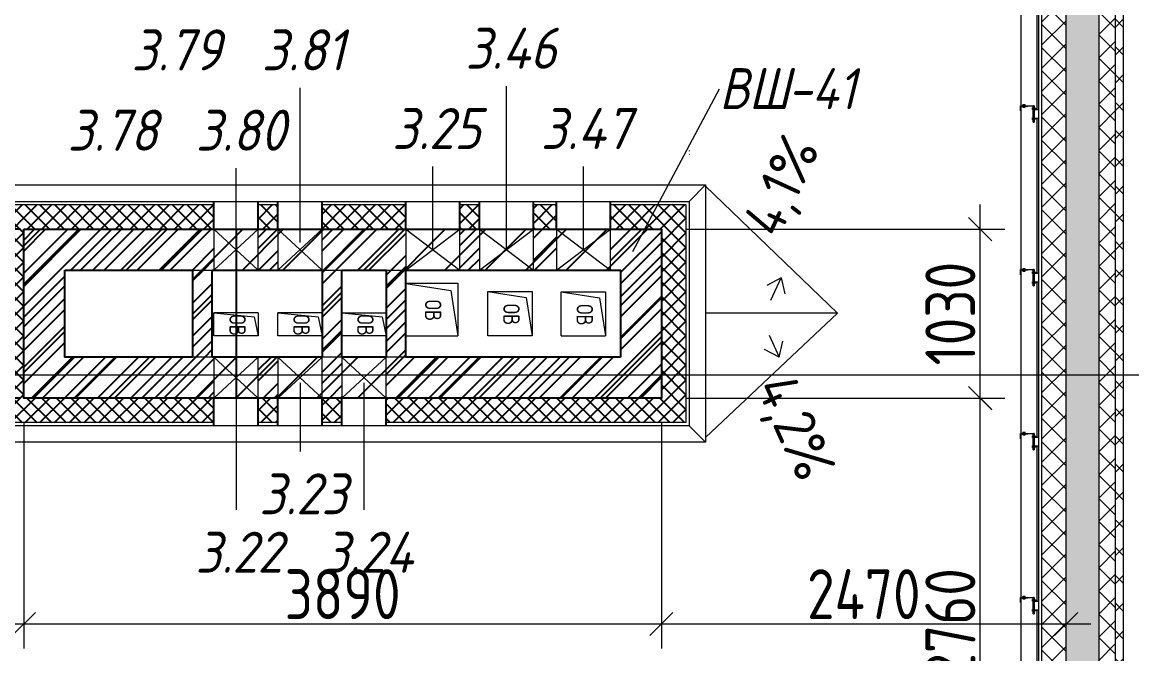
# Model space of a CAD drawing. Header units: millimetres. Extents: x -68946 to 690821, y -552984 to 293768.
# Drawn here: x 170047 to 176817, y -532555 to -528701 of the extents above; entities that cross this region are included whole.
import ezdxf

# ---------------------------------------------------------------- set-up
doc = ezdxf.new("R2010")
doc.units = ezdxf.units.MM
doc.linetypes.add('ADSK_Линия сетки', pattern=[2500, 2000, -250, 0, -250])
doc.layers.get('Defpoints').update_dxf_attribs({"color": 250})
for name, color, linetype, lineweight in [('0) блоки', 250, 'Continuous', 25), ('Аннотация', 250, 'Continuous', 20), ('Крыша', 7, 'Continuous', 5), ('Марки окон', 7, 'Continuous', 9), ('Ограждение', 7, 'Continuous', 5), ('Окна', 7, 'Continuous', 5), ('Оси', 250, 'Continuous', 9), ('Перекрытие', 7, 'Continuous', 9), ('Размеры', 7, 'Continuous', 9), ('Стены внутренние', 7, 'Continuous', 9), ('Стены наружные', 7, 'Continuous', 9), ('Стены перегородки', 7, 'Continuous', 13), ('Стены штриховка', 250, 'Continuous', 9), ('Узлы', 250, 'Continuous', 18)]:
    doc.layers.add(name, color=color, linetype=linetype, lineweight=lineweight)
doc.styles.add('GOST Common_2', font='', dxfattribs={"width": 0.8, "height": 350})
doc.styles.add('GOST Common_I', font='', dxfattribs={"width": 0.9, "height": 250})
doc.styles.add('ISOCPEUR', font='isocpeur.ttf', dxfattribs={"width": 0.8, "height": 100})
doc.styles.add('ISOCPEUR_1', font='isocpeur.ttf', dxfattribs={"width": 0.9, "height": 250})
doc.styles.add('ISOCPEUR_I', font='isocpeui.ttf', dxfattribs={"width": 0.9, "height": 12.5})
doc.styles.add('А3', font='ГОСТ тип А.ttf')
doc.styles.get('GOST Common_2').set_extended_font_data('GOST Common')
doc.styles.get('GOST Common_I').set_extended_font_data('GOST Common', italic=True)
doc.dimstyles.new('ADSK_Основной_2_мм_1', dxfattribs={"dimscale": 304.8, "dimtxt": 201.142999, "dimasz": 0.463911, "dimexe": 0.492126, "dimexo": 0.492126, "dimgap": 0.098425, "dimtad": 1, "dimdec": 0, "dimdsep": 46, "dimtxsty": 'GOST Common_2', "dimblk1": 'OBLIQUE', "dimblk2": 'OBLIQUE', "dimsah": 1, "dimcen": 0.09, "dimdle": 0.492126, "dimazin": 0, "dimtfac": 1, "dimtdec": 4, "dimtix": 1, "dimtmove": 0, "dimatfit": 3, "dimfxl": 1, "dimtvp": 1, "dimtolj": 1, "dimtzin": 0, "dimlwd": 9, "dimlwe": 9, "dimarcsym": 2})
doc.dimstyles.new('ADSK_Основной_2_мм_2', dxfattribs={"dimscale": 304.8, "dimtxt": 201.142999, "dimasz": 0.463911, "dimexe": 0.492126, "dimexo": 0.492126, "dimgap": 0.098425, "dimtad": 1, "dimdec": 0, "dimdsep": 46, "dimtxsty": 'GOST Common_2', "dimblk1": 'OBLIQUE', "dimblk2": 'OBLIQUE', "dimsah": 1, "dimcen": 0.09, "dimdle": 0.492126, "dimazin": 0, "dimtfac": 1, "dimtdec": 4, "dimtix": 1, "dimtmove": 0, "dimatfit": 3, "dimfxl": 1, "dimtvp": 1, "dimtolj": 1, "dimtzin": 0, "dimarcsym": 2})
pattern_1 = [(45, (23667.23, -543980.64), (-70.71068, 70.71068), []), (135, (23667.23, -543980.64), (-70.71068, -70.71068), [])]
pattern_2 = [(45, (242167.53, -434885.63), (-101.02788, 101.02788), []), (45, (242234.88, -434885.63), (-101.02788, 101.02788), [])]
pattern_3 = [(45, (242167.53, -434885.63), (-44.90128, 44.90128), []), (135, (242167.53, -434885.63), (-44.90128, -44.90128), [])]

# ---------------------------------------------------------------- blocks, each defined once
blk = doc.blocks.new('Ограждение - Н_800-V10-АР3_Кладочный план кровли _17_930 С2-3')
at = {"layer": 'Ограждение'}
for p, q in [((-2, 85), (-5, 85)), ((-2, 85), (-5, 85)), ((-5, 75), (-5, 85)), ((-5, 85), (-5, 75)), ((-5, 75), (-5, 85)), ((-5, 85), (-5, 75)), ((-5, 75), (-2, 75)), ((-5, 75), (-2, 75)), ((0, 100), (-2, 100)), ((-2, 100), (-2, 2)), ((0, 0), (0, 100)), ((15, 83), (0, 83)), ((0, 77), (15, 77)), ((15, 83), (5, 83)), ((5, 77), (15, 77)), ((15, 82.6), (15, 83)), ((15, 83), (15, 77)), ((15, 82.6), (15, 83)), ((15, 83), (15, 82.6)), ((15, 77), (15, 77.4)), ((15, 77), (15, 77.4)), ((15, 77.4), (15, 77)), ((-78, 32), (-80, 32)), ((-80, 32), (-80, 2)), ((-80, 2), (-35, 2)), ((-80, 2), (-80, 0)), ((-78, 4), (-78, 32)), ((-35, 4), (-78, 4)), ((-64.5, 9), (-57.5, 9)), ((-64.5, 9), (-64.5, 4)), ((-57.5, 9), (-50.5, 9)), ((-57.5, 9), (-57.5, 4)), ((-50.5, 9), (-50.5, 4)), ((-35, 2), (-35, 4)), ((-2, 2), (-35, 2)), ((-2, 24), (-5, 24)), ((-2, 24), (-5, 24)), ((-5, 14), (-5, 24)), ((-5, 24), (-5, 14)), ((-5, 14), (-5, 24)), ((-5, 24), (-5, 14)), ((-5, 14), (-2, 14)), ((-5, 14), (-2, 14)), ((15, 22), (0, 22)), ((0, 16), (15, 16)), ((15, 22), (5, 22)), ((5, 16), (15, 16)), ((15, 21.6), (15, 22)), ((15, 22), (15, 16)), ((15, 21.6), (15, 22)), ((15, 22), (15, 21.6)), ((15, 16), (15, 16.4)), ((15, 16), (15, 16.4)), ((15, 16.4), (15, 16)), ((-80, 0), (0, 0)), ((-64.5, 0), (-64.5, -5)), ((-57.5, -5), (-64.5, -5)), ((-57.5, 0), (-57.5, -5)), ((-50.5, -5), (-57.5, -5)), ((-50.5, 0), (-50.5, -5))]:
    blk.add_line(p, q, dxfattribs=at)
blk = doc.blocks.new('Ограждение - Ограждение-36047490-АР3_Кладочный план кровли _17_930 С2-3')
at = {"extrusion": (0, 0, -1), "zscale": -1, "rotation": 180}
for p in [(-152550, 14769.9), (-152550, 13769.9), (-152550, 12769.9), (-152550, 11769.9)]:
    blk.add_blockref('Ограждение - Н_800-V10-АР3_Кладочный план кровли _17_930 С2-3', p, dxfattribs=at)
blk = doc.blocks.new('TN_Удлинитель для кровельного ограждения - Удлинитель для кровельного ограждения ТехноНИКОЛЬ 200 мм-V15-АР3_Кладочный план кровли _17_930 С2-3')
at = {"layer": 'Ограждение'}
for p, q in [((152555, 769.9), (152550, 769.9)), ((152555, 768.6), (152555, 769.9)), ((152555, 769.9), (152555, 759.9)), ((152555, 759.9), (152555, 753.5)), ((152555, 748.5), (152555, 692.5)), ((152580, 745.4), (152555, 745.4)), ((152555, 694.4), (152580, 694.4)), ((152555, 687.5), (152555, 679.9)), ((152555, 679.9), (152555, 669.9)), ((152550, 669.9), (152555, 669.9)), ((152555, 669.9), (152555, 671.3))]:
    blk.add_line(p, q, dxfattribs=at)
blk = doc.blocks.new('TN_Удлинитель для кровельного ограждения - Удлинитель для кровельного ограждения ТехноНИКОЛЬ 200 мм-V23-АР3_Кладочный план кровли _17_930 С2-3')
at = {"layer": 'Ограждение'}
for p, q in [((152555, 14769.9), (152550, 14769.9)), ((152555, 14768.6), (152555, 14769.9)), ((152555, 14769.9), (152555, 14759.9)), ((152555, 14759.9), (152555, 14754.5)), ((152555, 14748.5), (152555, 14692.5)), ((152580, 14745.4), (152555, 14745.4)), ((152555, 14694.4), (152580, 14694.4)), ((152550, 14669.9), (152555, 14669.9)), ((152555, 14687.5), (152555, 14679.9)), ((152555, 14679.9), (152555, 14669.9)), ((152555, 14669.9), (152555, 14671.3))]:
    blk.add_line(p, q, dxfattribs=at)
blk = doc.blocks.new('_Oblique')
at = {"color": 0, "linetype": 'ByBlock', "lineweight": -2}
blk.add_line((-0.5, -0.5), (0.5, 0.5), dxfattribs=at)
blk = doc.blocks.new('*D6345')
at = {"layer": 'Defpoints', "color": 0, "lineweight": 30, "transparency": 16777216}
for p in [(173947.2, -530994.5), (173947.2, -532373.9), (176417.2, -532473.9)]:
    blk.add_point(p, dxfattribs=at)
at = {"layer": 'Размеры', "color": 0, "lineweight": 9, "transparency": 16777216}
for p, q in [((173947.2, -531144.5), (173947.2, -532523.9)), ((176417.2, -532323.9), (176417.2, -532223.9)), ((176567.2, -532373.9), (173797.2, -532373.9))]:
    blk.add_line(p, q, dxfattribs=at)
at = {"layer": 'Размеры', "color": 0, "lineweight": 9, "transparency": 16777216, "xscale": 141.4, "yscale": 141.4, "zscale": 141.4, "rotation": 180}
blk.add_blockref('_Oblique', (173947.2, -532373.9), dxfattribs=at)
at = {"layer": 'Размеры', "color": 0, "lineweight": 9, "transparency": 16777216, "xscale": 141.4, "yscale": 141.4, "zscale": 141.4}
blk.add_blockref('_Oblique', (176417.2, -532373.9), dxfattribs=at)
at = {"layer": 'Размеры', "color": 0, "transparency": 16777216, "insert": (175182.2, -532191.5), "char_height": 304.8, "width": 625.93, "attachment_point": 5, "style": 'А3'}
blk.add_mtext('\\A1;2470', dxfattribs=at)
blk = doc.blocks.new('*D6346')
at = {"layer": 'Defpoints', "color": 0, "lineweight": 30, "transparency": 16777216}
for p in [(170057.2, -530994.5), (173947.2, -530994.5), (170057.2, -532373.9)]:
    blk.add_point(p, dxfattribs=at)
at = {"layer": 'Размеры', "color": 0, "lineweight": 9, "transparency": 16777216}
for p, q in [((170057.2, -531144.5), (170057.2, -532523.9)), ((173947.2, -531144.5), (173947.2, -532523.9)), ((174097.2, -532373.9), (169907.2, -532373.9))]:
    blk.add_line(p, q, dxfattribs=at)
at = {"layer": 'Размеры', "color": 0, "lineweight": 9, "transparency": 16777216, "xscale": 141.4, "yscale": 141.4, "zscale": 141.4, "rotation": 180}
blk.add_blockref('_Oblique', (170057.2, -532373.9), dxfattribs=at)
at = {"layer": 'Размеры', "color": 0, "lineweight": 9, "transparency": 16777216, "xscale": 141.4, "yscale": 141.4, "zscale": 141.4}
blk.add_blockref('_Oblique', (173947.2, -532373.9), dxfattribs=at)
at = {"layer": 'Размеры', "color": 0, "transparency": 16777216, "insert": (172002.2, -532191.5), "char_height": 304.8, "width": 605.475, "attachment_point": 5, "style": 'А3'}
blk.add_mtext('\\A1;3890', dxfattribs=at)
blk = doc.blocks.new('*D6347')
at = {"layer": 'Defpoints', "color": 0, "lineweight": 30, "transparency": 16777216}
for p in [(170057.2, -530994.5), (168917.2, -532373.9), (168917.2, -532473.9)]:
    blk.add_point(p, dxfattribs=at)
at = {"layer": 'Размеры', "color": 0, "lineweight": 9, "transparency": 16777216}
for p, q in [((170057.2, -531144.5), (170057.2, -532523.9)), ((168917.2, -532323.9), (168917.2, -532223.9)), ((170207.2, -532373.9), (168767.2, -532373.9))]:
    blk.add_line(p, q, dxfattribs=at)
at = {"layer": 'Размеры', "color": 0, "lineweight": 9, "transparency": 16777216, "xscale": 141.4, "yscale": 141.4, "zscale": 141.4, "rotation": 180}
blk.add_blockref('_Oblique', (168917.2, -532373.9), dxfattribs=at)
at = {"layer": 'Размеры', "color": 0, "lineweight": 9, "transparency": 16777216, "xscale": 141.4, "yscale": 141.4, "zscale": 141.4}
blk.add_blockref('_Oblique', (170057.2, -532373.9), dxfattribs=at)
at = {"layer": 'Размеры', "color": 0, "transparency": 16777216, "insert": (169487.2, -532191.5), "char_height": 304.8, "width": 560.473, "attachment_point": 5, "style": 'А3'}
blk.add_mtext('\\A1;1140', dxfattribs=at)
blk = doc.blocks.new('*D6348')
at = {"layer": 'Defpoints', "color": 0, "lineweight": 30, "transparency": 16777216}
for p in [(173946.2, -530995.5), (175892.5, -530995.5), (175792.5, -533755.6)]:
    blk.add_point(p, dxfattribs=at)
at = {"layer": 'Размеры', "color": 0, "lineweight": 9, "transparency": 16777216}
for p, q in [((175892.5, -533905.6), (175892.5, -530845.5)), ((174096.2, -530995.5), (176042.5, -530995.5)), ((175942.5, -533755.6), (176042.5, -533755.6))]:
    blk.add_line(p, q, dxfattribs=at)
at = {"layer": 'Размеры', "color": 0, "lineweight": 9, "transparency": 16777216, "xscale": 141.4, "yscale": 141.4, "zscale": 141.4}
for p, rotation in [((175892.5, -530995.5), 90), ((175892.5, -533755.6), 270)]:
    blk.add_blockref('_Oblique', p, dxfattribs=dict(at, rotation=rotation))
at = {"layer": 'Размеры', "color": 0, "transparency": 16777216, "insert": (175710.1, -532375.6), "char_height": 304.8, "width": 560.473, "attachment_point": 5, "rotation": 90, "style": 'А3'}
blk.add_mtext('\\A1;2760', dxfattribs=at)
blk = doc.blocks.new('*D6349')
at = {"layer": 'Defpoints', "color": 0, "lineweight": 30, "transparency": 16777216}
for p in [(173947.2, -529964.5), (175892.5, -529964.5), (173947.2, -530994.5)]:
    blk.add_point(p, dxfattribs=at)
at = {"layer": 'Размеры', "color": 0, "lineweight": 9, "transparency": 16777216}
for p, q in [((175892.5, -531144.5), (175892.5, -529814.5)), ((174097.2, -529964.5), (176042.5, -529964.5)), ((174097.2, -530994.5), (176042.5, -530994.5))]:
    blk.add_line(p, q, dxfattribs=at)
at = {"layer": 'Размеры', "color": 0, "lineweight": 9, "transparency": 16777216, "xscale": 141.4, "yscale": 141.4, "zscale": 141.4}
for p, rotation in [((175892.5, -529964.5), 90), ((175892.5, -530994.5), 270)]:
    blk.add_blockref('_Oblique', p, dxfattribs=dict(at, rotation=rotation))
at = {"layer": 'Размеры', "color": 0, "transparency": 16777216, "insert": (175710.1, -530479.5), "char_height": 304.8, "width": 454.106, "attachment_point": 5, "rotation": 90, "style": 'А3'}
blk.add_mtext('\\A1;1030', dxfattribs=at)
blk = doc.blocks.new('*D6408')
at = {"layer": 'Defpoints', "color": 0, "lineweight": 30, "transparency": 16777216}
for p in [(169446.6, -530854.5), (170057.2, -530854.5), (170057.2, -530994.5)]:
    blk.add_point(p, dxfattribs=at)
at = {"layer": 'Размеры', "color": 0, "lineweight": 9, "transparency": 16777216}
for p, q in [((169446.6, -530854.5), (169446.6, -475201.3)), ((169907.2, -530854.5), (169296.6, -530854.5)), ((169446.6, -531144.5), (169446.6, -530854.5)), ((169907.2, -530994.5), (169296.6, -530994.5))]:
    blk.add_line(p, q, dxfattribs=at)
at = {"layer": 'Размеры', "color": 0, "lineweight": 9, "transparency": 16777216, "xscale": 141.4, "yscale": 141.4, "zscale": 141.4}
for p, rotation in [((169446.6, -530854.5), 90), ((169446.6, -530994.5), 270)]:
    blk.add_blockref('_Oblique', p, dxfattribs=dict(at, rotation=rotation))
at = {"layer": 'Размеры', "color": 0, "transparency": 16777216, "insert": (169264.2, -475505.6), "char_height": 304.8, "attachment_point": 5, "rotation": 90, "style": 'А3'}
blk.add_mtext('\\A1;140', dxfattribs=at)
blk = doc.blocks.new('_Wn_-As_OpeningMEP_floor__Rectangular - _Wn_-As_OpeningMEP_floor__Rectangular-37709565-АР3_Кладочный план кровли _17_930 С2-3')
at = {"layer": 'Узлы', "lineweight": 5}
for p, q in [((-70, -85), (-45.5, 160.5)), ((-45.5, 160.5), (70, 185))]:
    blk.add_line(p, q, dxfattribs=at)
blk = doc.blocks.new('_Wn_-As_OpeningMEP_floor__Rectangular - _Wn_-As_OpeningMEP_floor__Rectangular-V59-АР3_Кладочный план кровли _17_930 С2-3')
at = {"layer": 'Узлы', "lineweight": 5}
for p, q in [((-135, -85), (-98.8, 148.8)), ((-98.8, 148.8), (132.6, 184.6))]:
    blk.add_line(p, q, dxfattribs=at)
blk = doc.blocks.new('_Wn_-As_OpeningMEP_floor__Rectangular - _Wn_-As_OpeningMEP_floor__Rectangular-37719596-АР3_Кладочный план кровли _17_930 С2-3')
at = {"layer": 'Узлы', "lineweight": 5}
for p, q in [((-135, -85), (-98.8, 148.8)), ((-98.8, 148.8), (135, 185))]:
    blk.add_line(p, q, dxfattribs=at)
blk = doc.blocks.new('_Wn_-As_OpeningMEP_floor__Rectangular - _Wn_-As_OpeningMEP_floor__Rectangular-V60-АР3_Кладочный план кровли _17_930 С2-3')
at = {"layer": 'Узлы', "lineweight": 5}
for p, q in [((-117.1, 167.1), (160, 210)), ((-159.8, -108.5), (-117.1, 167.1))]:
    blk.add_line(p, q, dxfattribs=at)
blk = doc.blocks.new('_Wn_-As_OpeningMEP_wall__Rectangular - _Wn_-As_OpeningMEP_wall__Rectangular-38139658-АР3_Кладочный план кровли _17_930 С2-3')
at = {"layer": 'Узлы', "lineweight": 5}
for p, q in [((135, -125), (-135, 125)), ((135, 125), (-135, -125)), ((-135, 125), (-135, -125)), ((135, -125), (135, 125))]:
    blk.add_line(p, q, dxfattribs=at)
at = {"layer": 'Узлы'}
for p, q in [((135, 125), (-135, 125)), ((-135, 125), (-135, -125)), ((135, -125), (135, 125)), ((-135, -125), (135, -125))]:
    blk.add_line(p, q, dxfattribs=at)
blk = doc.blocks.new('_Wn_-As_OpeningMEP_wall__Rectangular - _Wn_-As_OpeningMEP_wall__Rectangular-38251673-АР3_Кладочный план кровли _17_930 С2-3')
at = {"layer": 'Узлы', "lineweight": 5}
for p, q in [((165, -125), (-165, 125)), ((165, 125), (-165, -125)), ((-165, 125), (-165, -125)), ((165, -125), (165, 125))]:
    blk.add_line(p, q, dxfattribs=at)
at = {"layer": 'Узлы'}
for p, q in [((165, 125), (-165, 125)), ((-165, 125), (-165, -125)), ((165, -125), (165, 125)), ((-165, -125), (165, -125))]:
    blk.add_line(p, q, dxfattribs=at)
blk = doc.blocks.new('*D6428')
at = {"layer": 'Defpoints', "color": 0, "lineweight": 30, "transparency": 16777216}
for p in [(170187.2, -529964.5), (169112.6, -530994.5), (170187.2, -530994.5)]:
    blk.add_point(p, dxfattribs=at)
at = {"layer": 'Размеры', "color": 0, "lineweight": -2, "transparency": 16777216}
for p, q in [((169112.6, -529814.5), (169112.6, -531144.5)), ((170037.2, -529964.5), (168962.6, -529964.5)), ((170037.2, -530994.5), (168962.6, -530994.5))]:
    blk.add_line(p, q, dxfattribs=at)
at = {"layer": 'Размеры', "color": 0, "lineweight": -2, "transparency": 16777216, "xscale": 141.4, "yscale": 141.4, "zscale": 141.4}
for p, rotation in [((169112.6, -529964.5), 90), ((169112.6, -530994.5), 270)]:
    blk.add_blockref('_Oblique', p, dxfattribs=dict(at, rotation=rotation))
at = {"layer": 'Размеры', "color": 0, "transparency": 16777216, "insert": (168930.2, -530479.5), "char_height": 304.8, "attachment_point": 5, "rotation": 90, "style": 'А3'}
blk.add_mtext('\\A1;1030', dxfattribs=at)

msp = doc.modelspace()

# ---------------------------------------------------------------- hatches: boundary and pattern name
at = {"true_color": 0x000000}
h = msp.add_hatch(dxfattribs=at)
h.set_pattern_fill('ANSI37', color=18, scale=20)
h.set_pattern_definition(pattern_3)
h.paths.add_polyline_path([(169907.2079, -529814.5211), (169907.2079, -531144.5211), (171217.2079, -531144.5211), (171217.2079, -530994.5211), (170057.2079, -530994.5211), (170057.2079, -529964.5211), (171217.2079, -529964.5211), (171217.2079, -529814.5211)])
h = msp.add_hatch(dxfattribs=at)
h.set_pattern_fill('ANSI37', color=18, scale=20)
h.set_pattern_definition(pattern_3)
h.paths.add_polyline_path([(171487.2079, -529814.5211), (171487.2079, -529964.5211), (171607.2079, -529964.5211), (171607.2079, -529814.5211)])
h.paths.add_polyline_path([(171877.2079, -529814.5211), (171877.2079, -529964.5211), (172387.2079, -529964.5211), (172387.2079, -529814.5211)])
h.paths.add_polyline_path([(172837.2079, -529814.5211), (172717.2079, -529814.5211), (172717.2079, -529964.5211), (172837.2079, -529964.5211)])
h.paths.add_polyline_path([(173307.2079, -529814.5211), (173167.2079, -529814.5211), (173167.2079, -529964.5211), (173307.2079, -529964.5211)])
h.paths.add_polyline_path([(171487.2079, -531144.5211), (171607.2079, -531144.5211), (171607.2079, -530994.5211), (171487.2079, -530994.5211)])
h.paths.add_polyline_path([(171877.2079, -531144.5211), (171997.2079, -531144.5211), (171997.2079, -530994.5211), (171877.2079, -530994.5211)])
h = msp.add_hatch(dxfattribs=at)
h.set_pattern_fill('ANSI37', color=18, scale=20)
h.set_pattern_definition(pattern_3)
h.paths.add_polyline_path([(173947.2079, -529964.5211), (173947.2079, -530994.5211), (172267.2079, -530994.5211), (172267.2079, -531144.5211), (174097.2079, -531144.5211), (174097.2079, -529814.5211), (173637.2079, -529814.5211), (173637.2079, -529964.5211)])
h = msp.add_hatch(dxfattribs=at)
h.set_pattern_fill('ANSI32', color=18, scale=15)
h.set_pattern_definition(pattern_2)
h.paths.add_polyline_path([(170057.2079, -529964.5211), (170057.2079, -530994.5211), (171217.2079, -530994.5211), (171217.2079, -530744.5211), (170307.2079, -530744.5211), (170307.2079, -530214.5211), (171217.2079, -530214.5211), (171217.2079, -529964.5211)])
h.paths.add_polyline_path([(171607.2079, -529964.5211), (171487.2079, -529964.5211), (171487.2079, -530214.5211), (171607.2079, -530214.5211)])
h.paths.add_polyline_path([(171487.2079, -530994.5211), (171607.2079, -530994.5211), (171607.2079, -530744.5211), (171487.2079, -530744.5211)])
h.paths.add_polyline_path([(171877.2079, -530994.5211), (171997.2079, -530994.5211), (171997.2079, -530744.5211), (171877.2079, -530744.5211)])
h.paths.add_polyline_path([(172387.2079, -530214.5211), (172387.2079, -529964.5211), (171877.2079, -529964.5211), (171877.2079, -530214.5211)])
h.paths.add_polyline_path([(173947.2079, -530994.5211), (173947.2079, -529964.5211), (173637.2079, -529964.5211), (173637.2079, -530214.5211), (173697.2079, -530214.5211), (173697.2079, -530744.5211), (172267.2079, -530744.5211), (172267.2079, -530994.5211)])
h.paths.add_polyline_path([(172717.2079, -530214.5211), (172837.2079, -530214.5211), (172837.2079, -529964.5211), (172717.2079, -529964.5211)], flags=17)
h.paths.add_polyline_path([(173167.2079, -530214.5211), (173307.2079, -530214.5211), (173307.2079, -529964.5211), (173167.2079, -529964.5211)], flags=17)
h = msp.add_hatch(dxfattribs=at)
h.set_pattern_fill('ANSI32', color=18, scale=15)
h.set_pattern_definition(pattern_2)
h.paths.add_polyline_path([(171087.2079, -530744.5211), (171207.2079, -530744.5211), (171207.2079, -530214.5211), (171087.2079, -530214.5211)])
h = msp.add_hatch(dxfattribs=at)
h.set_pattern_fill('ANSI32', color=18, scale=15)
h.set_pattern_definition(pattern_2)
h.paths.add_polyline_path([(171877.2079, -530744.5211), (171997.2079, -530744.5211), (171997.2079, -530214.5211), (171877.2079, -530214.5211)])
h = msp.add_hatch(dxfattribs=at)
h.set_pattern_fill('ANSI32', color=18, scale=15)
h.set_pattern_definition(pattern_2)
h.paths.add_polyline_path([(172387.2079, -530214.5211), (172267.2079, -530214.5211), (172267.2079, -530744.5211), (172387.2079, -530744.5211)])
at = {"layer": '0) блоки'}
h = msp.add_hatch(dxfattribs=at)
h.set_pattern_fill('ANSI31', color=256, scale=55)
h.paths.add_polyline_path([(170307.2079, -530214.5211), (171087.2079, -530214.5211), (171087.2079, -530744.5211), (170307.2079, -530744.5211)], flags=16)
h.paths.add_polyline_path([(171207.2079, -530214.5211), (171877.2079, -530214.5211), (171877.2079, -530744.5211), (171207.2079, -530744.5211)], flags=16)
h.paths.add_polyline_path([(171997.2079, -530214.5211), (172267.2079, -530214.5211), (172267.2079, -530744.5211), (171997.2079, -530744.5211)], flags=16)
h.paths.add_polyline_path([(173697.2079, -530744.5211), (172387.2079, -530744.5211), (172387.2079, -530214.5211), (173697.2079, -530214.5211)], flags=16)
h.paths.add_polyline_path([(170057.2079, -529964.5211), (173947.2079, -529964.5211), (173947.2079, -530994.5211), (170057.2079, -530994.5211)])
at = {"layer": 'Стены внутренние', "lineweight": 5}
h = msp.add_hatch(dxfattribs=at)
h.set_pattern_fill('FP_13', color=256, style=0, pattern_type=2)
h.set_pattern_definition([(135, (23667.23, -543980.64), (-142.5612, -142.5612), []), (135, (23809.8, -543980.64), (-142.5612, -142.5612), [252.016, -50.403, 3.353, -47.05])])
h.paths.add_polyline_path([(176617.2298, -543955.6404), (176617.2298, -485205.6404), (176417.2298, -485205.6404), (176417.2298, -543955.6404)])
at = {"layer": 'Стены наружные', "lineweight": 5}
h = msp.add_hatch(dxfattribs=at)
h.set_pattern_fill('FP_34', color=256, style=0, pattern_type=2)
h.set_pattern_definition([(135, (23667.23, -543980.64), (-84.85281, -84.85281), []), (225, (23667.23, -543980.64), (84.85281, -84.85281), [])])
h.paths.add_polyline_path([(176767.2298, -544255.6404), (176767.2298, -484905.6404), (176717.2298, -484905.6404), (176717.2298, -544255.6404), (176741.5895, -544255.6404)])
h = msp.add_hatch(dxfattribs=at)
h.set_pattern_fill('FP_33', color=256, style=0, pattern_type=2)
h.set_pattern_definition(pattern_1)
h.paths.add_polyline_path([(176717.2298, -544155.6404), (176717.2298, -485005.6404), (176617.2298, -485005.6404), (176617.2298, -544155.6404)])
h = msp.add_hatch(dxfattribs=at)
h.set_pattern_fill('FP_33', color=256, style=0, pattern_type=2)
h.set_pattern_definition(pattern_1)
h.paths.add_polyline_path([(176267.2298, -543805.6404), (176417.2298, -543805.6404), (176417.2298, -485205.6404), (176267.2298, -485205.6404), (176267.2298, -543785.6404)])

# ---------------------------------------------------------------- linework, layer by layer
at = {"color": 7}
for p, q in [((171217.2079, -529964.5211), (171217.2079, -529794.5211)), ((171487.2079, -529964.5211), (171487.2079, -529794.5211)), ((171607.2079, -529964.5211), (171607.2079, -529794.5211)), ((171877.2079, -529964.5211), (171877.2079, -529794.5211)), ((172387.2079, -529964.5211), (172387.2079, -529794.5211)), ((172717.2079, -529964.5211), (172717.2079, -529794.5211)), ((172837.2079, -529964.5211), (172837.2079, -529794.5211)), ((173167.2079, -529964.5211), (173167.2079, -529794.5211)), ((173307.2079, -529964.5211), (173307.2079, -529794.5211)), ((173637.2079, -529964.5211), (173637.2079, -529794.5211)), ((171217.2079, -531164.5211), (171217.2079, -530994.5211)), ((171487.2079, -531164.5211), (171487.2079, -530994.5211)), ((171607.2079, -531164.5211), (171607.2079, -530994.5211)), ((171877.2079, -531164.5211), (171877.2079, -530994.5211)), ((171997.2079, -531164.5211), (171997.2079, -530994.5211)), ((172267.2079, -531164.5211), (172267.2079, -530994.5211))]:
    msp.add_line(p, q, dxfattribs=at)
at = {"layer": '0) блоки'}
for points in [[(170057.2079, -529964.5211), (173947.2079, -529964.5211), (173947.2079, -530994.5211), (170057.2079, -530994.5211)], [(170057.2079, -529964.5211), (171352.2079, -529964.5211), (171352.2079, -530994.5211), (170057.2079, -530994.5211)], [(170307.2079, -530214.5211), (171087.2079, -530214.5211), (171087.2079, -530744.5211), (170307.2079, -530744.5211)], [(170307.2079, -530214.5211), (171087.2079, -530214.5211), (171087.2079, -530744.5211), (170307.2079, -530744.5211)], [(171207.2079, -530214.5211), (171877.2079, -530214.5211), (171877.2079, -530744.5211), (171207.2079, -530744.5211)], [(171997.2079, -530214.5211), (172267.2079, -530214.5211), (172267.2079, -530744.5211), (171997.2079, -530744.5211)], [(173697.2079, -530744.5211), (172387.2079, -530744.5211), (172387.2079, -530214.5211), (173697.2079, -530214.5211)]]:
    msp.add_lwpolyline(points, close=True, dxfattribs=at)
at = {"layer": 'Аннотация'}
msp.add_line((173772.5116, -530100.7145), (174301.0688, -529106.8272), dxfattribs=at)
at = {"layer": 'Крыша'}
for p, q in [((174217.2079, -529702.1294), (175020.7401, -530476.6157)), ((175020.7401, -530476.6157), (174217.2079, -531234.7302)), ((175020.7401, -530476.6157), (174217.2079, -530476.6157))]:
    msp.add_line(p, q, dxfattribs=at)
at = {"layer": 'Марки окон'}
for p, q in [((171742.2079, -530045.637), (171742.2079, -529101.4889)), ((173002.2079, -530089.5211), (173002.2079, -529091.4169)), ((171352.2079, -530045.637), (171352.2079, -529591.4889)), ((172552.2079, -530089.5211), (172552.2079, -529581.4169)), ((173472.2079, -530089.5211), (173472.2079, -529581.4169)), ((171352.2079, -530901.376), (171352.2079, -531676.7032)), ((171742.2079, -530901.376), (171742.2079, -531320.4516)), ((172132.2079, -530901.376), (172132.2079, -531676.7032))]:
    msp.add_line(p, q, dxfattribs=at)
at = {"layer": 'Ограждение'}
for p, q in [((176139.2298, -528242.7084), (176139.2298, -529210.7597)), ((176239.2298, -529235.2862), (176239.2298, -528286.2084)), ((176139.2298, -529242.7084), (176139.2298, -530210.7597)), ((176239.2298, -530235.2862), (176239.2298, -529286.2084)), ((176139.2298, -530242.7084), (176139.2298, -531210.7597)), ((176239.2298, -531235.2862), (176239.2298, -530286.2084)), ((176139.2298, -531242.7084), (176139.2298, -532210.7597)), ((176239.2298, -532235.2862), (176239.2298, -531286.2084)), ((176139.2298, -532242.7084), (176139.2298, -533210.7597)), ((176239.2298, -533235.2862), (176239.2298, -532286.2084))]:
    msp.add_line(p, q, dxfattribs=at)
at = {"layer": 'Оси', "linetype": 'ADSK_Линия сетки', "ltscale": 100}
for p, q in [((176417.2308, -547719.4803), (176417.2308, -482778.6358)), ((180488.1093, -530855.5211), (122987.2298, -530855.5211))]:
    msp.add_line(p, q, dxfattribs=at)
at = {"layer": 'Перекрытие'}
for p, q in [((174117.2079, -529794.5211), (174217.2079, -529694.5211)), ((171087.2079, -530214.5211), (171087.2079, -530744.5211)), ((171207.2079, -530214.5211), (171207.2079, -530744.5211)), ((171877.2079, -530214.5211), (171877.2079, -530744.5211)), ((171997.2079, -530214.5211), (171997.2079, -530744.5211)), ((172267.2079, -530214.5211), (172267.2079, -530744.5211)), ((172387.2079, -530214.5211), (172387.2079, -530744.5211)), ((172387.2079, -530294.5931), (172705.727, -530294.5931)), ((172705.727, -530294.5931), (172705.727, -530614.5931)), ((172888.227, -530614.5931), (172888.227, -530344.5931)), ((172888.227, -530344.5931), (173158.227, -530344.5931)), ((173158.227, -530344.5931), (173158.227, -530614.5931)), ((173335.727, -530614.5931), (173335.727, -530347.0264)), ((173335.727, -530347.0264), (173605.727, -530347.0264)), ((173605.727, -530347.0264), (173605.727, -530614.5931)), ((171487.2079, -530474.5931), (171217.2079, -530474.5931)), ((171877.2079, -530474.5931), (171607.2079, -530474.5931)), ((171487.2079, -530614.5931), (171217.2079, -530614.5931)), ((171877.2079, -530614.5931), (171607.2079, -530614.5931)), ((172267.2079, -530614.5931), (171997.2079, -530614.5931)), ((172387.2079, -530614.5931), (172705.727, -530614.5931)), ((172888.227, -530612.1598), (173158.227, -530612.1598)), ((173335.727, -530614.5931), (173605.727, -530614.5931)), ((174117.2079, -531164.5211), (174217.2079, -531264.5211))]:
    msp.add_line(p, q, dxfattribs=at)
for points in [[(169787.2069, -529694.5211), (174217.2069, -529694.5211), (174217.2069, -531264.5211), (169787.2069, -531264.5211)], [(169787.2079, -529694.5211), (174217.2079, -529694.5211), (174217.2079, -531264.5211), (169787.2079, -531264.5211)], [(169887.2069, -529794.5211), (174117.2069, -529794.5211), (174117.2069, -531164.5211), (169887.2069, -531164.5211)], [(169887.2079, -529794.5211), (174117.2079, -529794.5211), (174117.2079, -531164.5211), (169887.2079, -531164.5211)], [(170057.2079, -529964.5211), (173947.2079, -529964.5211), (173947.2079, -530994.5211), (170057.2079, -530994.5211)], [(170307.2079, -530214.5211), (173697.2079, -530214.5211), (173697.2079, -530744.5211), (170307.2079, -530744.5211)]]:
    msp.add_lwpolyline(points, close=True, dxfattribs=at)
for points in [[(171217.2079, -531144.5211), (169907.2079, -531144.5211), (169907.2079, -529814.5211), (171217.2079, -529814.5211)], [(171487.2079, -529814.5211), (171607.2079, -529814.5211)], [(171877.2079, -529814.5211), (172387.2079, -529814.5211)], [(173637.2079, -529814.5211), (174097.2079, -529814.5211), (174097.2079, -531144.5211), (172267.2079, -531144.5211)], [(172717.2079, -529814.5211), (172837.2079, -529814.5211)], [(173167.2079, -529814.5211), (173307.2079, -529814.5211)], [(171607.2079, -531144.5211), (171487.2079, -531144.5211)], [(171997.2079, -531144.5211), (171877.2079, -531144.5211)]]:
    msp.add_lwpolyline(points, dxfattribs=at)
at = {"layer": 'Размеры'}
for p, q in [((174678.8602, -530260.3043), (174589.5844, -530307.1881)), ((174615.7803, -530396.8624), (174678.8602, -530260.3043)), ((174678.8602, -530260.3043), (174701.0402, -530358.6726)), ((174603.7913, -530610.8445), (174664.8345, -530745.7449)), ((174664.8345, -530745.7449), (174575.9267, -530698.1668)), ((174664.8345, -530745.7449), (174687.7804, -530647.5525))]:
    msp.add_line(p, q, dxfattribs=at)
at = {"layer": 'Стены перегородки'}
for p, q in [((176767.2298, -544305.6404), (176767.2298, -484855.6404)), ((176717.2298, -544255.6404), (176717.2298, -484905.6404)), ((176617.2298, -544155.6404), (176617.2298, -485005.6404)), ((176417.2298, -543955.6404), (176417.2298, -485205.6404)), ((176247.2298, -485375.6404), (176247.2298, -543785.6404)), ((171607.2079, -529964.5211), (171487.2079, -529964.5211)), ((172387.2079, -530614.5931), (172387.2079, -530224.5931)), ((173697.2079, -530219.5211), (173697.2079, -530614.5931)), ((171217.2079, -530614.5931), (171217.2079, -530474.5931)), ((171487.2079, -530474.5931), (171487.2079, -530614.5931)), ((171607.2079, -530614.5931), (171607.2079, -530474.5931)), ((171877.2079, -530474.5931), (171877.2079, -530614.5931)), ((171997.2079, -530474.5931), (172267.2079, -530474.5931)), ((171997.2079, -530614.5931), (171997.2079, -530474.5931)), ((172267.2079, -530474.5931), (172267.2079, -530614.5931)), ((171607.2079, -531164.5211), (171487.2079, -531164.5211))]:
    msp.add_line(p, q, dxfattribs=at)
at = {"layer": 'Стены штриховка'}
for p, q in [((176267.2298, -485355.6404), (176267.2298, -543805.6404)), ((174119.2079, -529485.4028), (174117.2079, -529485.4028)), ((174117.2079, -529507.4028), (174119.2079, -529507.4028)), ((174119.2079, -529487.4028), (174119.2079, -529485.4028)), ((174119.2079, -531014.5931), (174117.2079, -531014.5931)), ((174117.2079, -531036.5931), (174119.2079, -531036.5931)), ((174119.2079, -531036.5931), (174119.2079, -531034.5931))]:
    msp.add_line(p, q, dxfattribs=at)

# ---------------------------------------------------------------- block references
at = {"layer": 'Ограждение'}
for name, p in [('Ограждение - Ограждение-36047490-АР3_Кладочный план кровли _17_930 С2-3', (23667.2298, -543980.641)), ('TN_Удлинитель для кровельного ограждения - Удлинитель для кровельного ограждения ТехноНИКОЛЬ 200 мм-V23-АР3_Кладочный план кровли _17_930 С2-3', (23667.2298, -543980.641)), ('TN_Удлинитель для кровельного ограждения - Удлинитель для кровельного ограждения ТехноНИКОЛЬ 200 мм-V15-АР3_Кладочный план кровли _17_930 С2-3', (23667.2298, -530980.641)), ('TN_Удлинитель для кровельного ограждения - Удлинитель для кровельного ограждения ТехноНИКОЛЬ 200 мм-V15-АР3_Кладочный план кровли _17_930 С2-3', (23667.2298, -531980.641)), ('TN_Удлинитель для кровельного ограждения - Удлинитель для кровельного ограждения ТехноНИКОЛЬ 200 мм-V15-АР3_Кладочный план кровли _17_930 С2-3', (23667.2298, -532980.641))]:
    msp.add_blockref(name, p, dxfattribs=at)
at = {"layer": 'Окна'}
for p in [(171352.2079, -530089.5211), (171742.2079, -530089.5211), (171352.2079, -530869.5211), (171742.2079, -530869.5211), (172132.2079, -530869.5211)]:
    msp.add_blockref('_Wn_-As_OpeningMEP_wall__Rectangular - _Wn_-As_OpeningMEP_wall__Rectangular-38139658-АР3_Кладочный план кровли _17_930 С2-3', p, dxfattribs=at)
for name, p, rotation in [('_Wn_-As_OpeningMEP_wall__Rectangular - _Wn_-As_OpeningMEP_wall__Rectangular-38251673-АР3_Кладочный план кровли _17_930 С2-3', (172552.2079, -530089.5211), 180), ('_Wn_-As_OpeningMEP_wall__Rectangular - _Wn_-As_OpeningMEP_wall__Rectangular-38251673-АР3_Кладочный план кровли _17_930 С2-3', (173002.2079, -530089.5211), 180), ('_Wn_-As_OpeningMEP_wall__Rectangular - _Wn_-As_OpeningMEP_wall__Rectangular-38251673-АР3_Кладочный план кровли _17_930 С2-3', (173472.2079, -530089.5211), 180), ('_Wn_-As_OpeningMEP_floor__Rectangular - _Wn_-As_OpeningMEP_floor__Rectangular-V60-АР3_Кладочный план кровли _17_930 С2-3', (172495.727, -530454.5931), 269.9999999999983), ('_Wn_-As_OpeningMEP_floor__Rectangular - _Wn_-As_OpeningMEP_floor__Rectangular-37719596-АР3_Кладочный план кровли _17_930 С2-3', (172973.227, -530479.5931), 269.9999999999983), ('_Wn_-As_OpeningMEP_floor__Rectangular - _Wn_-As_OpeningMEP_floor__Rectangular-V59-АР3_Кладочный план кровли _17_930 С2-3', (173420.727, -530482.0264), 269.9999999999983), ('_Wn_-As_OpeningMEP_floor__Rectangular - _Wn_-As_OpeningMEP_floor__Rectangular-37709565-АР3_Кладочный план кровли _17_930 С2-3', (171302.2079, -530544.5931), 269.9999999999983), ('_Wn_-As_OpeningMEP_floor__Rectangular - _Wn_-As_OpeningMEP_floor__Rectangular-37709565-АР3_Кладочный план кровли _17_930 С2-3', (171692.2079, -530544.5931), 269.9999999999983), ('_Wn_-As_OpeningMEP_floor__Rectangular - _Wn_-As_OpeningMEP_floor__Rectangular-37709565-АР3_Кладочный план кровли _17_930 С2-3', (172082.2079, -530544.5931), 269.9999999999983)]:
    msp.add_blockref(name, p, dxfattribs=dict(at, rotation=rotation))

# ---------------------------------------------------------------- texts
at = {"layer": 'Аннотация', "char_height": 250, "attachment_point": 1, "style": 'GOST Common_I'}
for s, insert, width in [('ВШ', (174301.0688, -528981.8272), 505.063125), ('-41', (174717.7875, -528981.8272), 562.784625)]:
    msp.add_mtext(s, dxfattribs=dict(at, insert=insert, width=width))
at = {"layer": 'Аннотация', "char_height": 100, "width": 160.3375, "attachment_point": 1, "rotation": 270, "style": 'ISOCPEUR'}
for insert in [(172604.6824, -530394.6141), (173082.1824, -530419.6141), (173529.6824, -530422.0474), (171411.1633, -530484.6141), (171801.1633, -530484.6141), (172191.1633, -530484.6141)]:
    msp.add_mtext('ОВ', dxfattribs=dict(at, insert=insert))
at = {"layer": 'Марки окон', "char_height": 250, "attachment_point": 1, "style": 'ISOCPEUR_I'}
for s, insert, width in [('3.46', (172751.4754, -528735.0627), 595.252969), ('3.79', (170714.012, -528745.1347), 577.215), ('3.81', (171508.9242, -528745.1347), 529.11375), ('3.78', (170324.012, -529235.1347), 577.215), ('3.80', (171106.494, -529235.1347), 577.215), ('3.25', (172304.012, -529225.0627), 577.215), ('3.47', (173211.5454, -529225.0627), 595.252969), ('3.23', (171494.012, -531454.0974), 577.215), ('3.22', (171104.012, -531810.349), 577.215), ('3.24', (171883.9579, -531810.349), 595.252969)]:
    msp.add_mtext(s, dxfattribs=dict(at, insert=insert, width=width))
at = {"layer": 'Размеры', "char_height": 250, "attachment_point": 1, "line_spacing_factor": 1.149209, "style": 'ISOCPEUR_1'}
for s, insert, width, rotation in [('4,1%', (174434.6983, -529923.2496), 824.6182, 65.20651299), ('4,2%', (174748.1169, -530822.2737), 884.373142, 294.34700474)]:
    msp.add_mtext(s, dxfattribs=dict(at, insert=insert, width=width, rotation=rotation))

# ---------------------------------------------------------------- dimensions: what is measured, and where the dimension line sits
at = {"layer": 'Размеры'}
dim = msp.add_linear_dim(base=(169446.6109, -530854.5211), p1=(170057.2079, -530994.5211), p2=(170057.2079, -530854.5211), angle=90, dimstyle='ADSK_Основной_2_мм_1', override={"dimtxt": 1, "dimlfac": 1, "dimpost": '<>', "dimtxsty": 'А3', "dimfxl": 2070}, dxfattribs=at)
dim.commit()
dim.dimension.update_dxf_attribs({"geometry": '*D6408', "text_midpoint": (169446.6109, -475505.5735), "dimtype": 160})
for base, p1, p2, dimstyle, override, picture, middle in [((169112.5889, -530994.5211), (170187.2079, -529964.5211), (170187.2079, -530994.5211), 'ADSK_Основной_2_мм_2', {"dimtxt": 1, "dimlfac": 1, "dimpost": '<>', "dimtxsty": 'А3'}, '*D6428', (168930.1889, -530479.5211)), ((175892.469, -529964.5211), (173947.2079, -530994.5211), (173947.2079, -529964.5211), 'ADSK_Основной_2_мм_1', {"dimtxt": 1, "dimlfac": 1, "dimpost": '<>', "dimtxsty": 'А3', "dimfxl": 900.071998}, '*D6349', (175710.069, -530479.5211)), ((175892.469, -530995.5211), (175792.4841, -533755.6404), (173946.2278, -530995.5211), 'ADSK_Основной_2_мм_1', {"dimtxt": 1, "dimlfac": 1, "dimpost": '<>', "dimtxsty": 'А3', "dimfxl": 3429.75203}, '*D6348', (175710.069, -532375.5807))]:
    dim = msp.add_linear_dim(base=base, p1=p1, p2=p2, angle=90, dimstyle=dimstyle, override=override, dxfattribs=at)
    dim.commit()
    dim.dimension.update_dxf_attribs({"geometry": picture, "text_midpoint": middle})
for base, p1, p2, override, picture, middle in [((168917.2308, -532373.9146), (170057.2079, -530994.5211), (168917.2308, -532473.8995), {"dimtxt": 1, "dimlfac": 1, "dimpost": '<>', "dimtxsty": 'А3', "dimfxl": 2046.128247}, '*D6347', (169487.2194, -532191.5146)), ((170057.2079, -532373.9146), (173947.2079, -530994.5211), (170057.2079, -530994.5211), {"dimtxt": 1, "dimlfac": 1, "dimpost": '<>', "dimtxsty": 'А3', "dimfxl": 3760.003324}, '*D6346', (172002.2079, -532191.5146)), ((173947.2079, -532373.9146), (176417.2298, -532473.8995), (173947.2079, -530994.5211), {"dimtxt": 1, "dimlfac": 1, "dimpost": '<>', "dimtxsty": 'А3', "dimfxl": 2948.029067}, '*D6345', (175182.2189, -532191.5146))]:
    dim = msp.add_linear_dim(base=base, p1=p1, p2=p2, dimstyle='ADSK_Основной_2_мм_1', override=override, dxfattribs=at)
    dim.commit()
    dim.dimension.update_dxf_attribs({"geometry": picture, "text_midpoint": middle})

doc.saveas('drawing.dxf')
